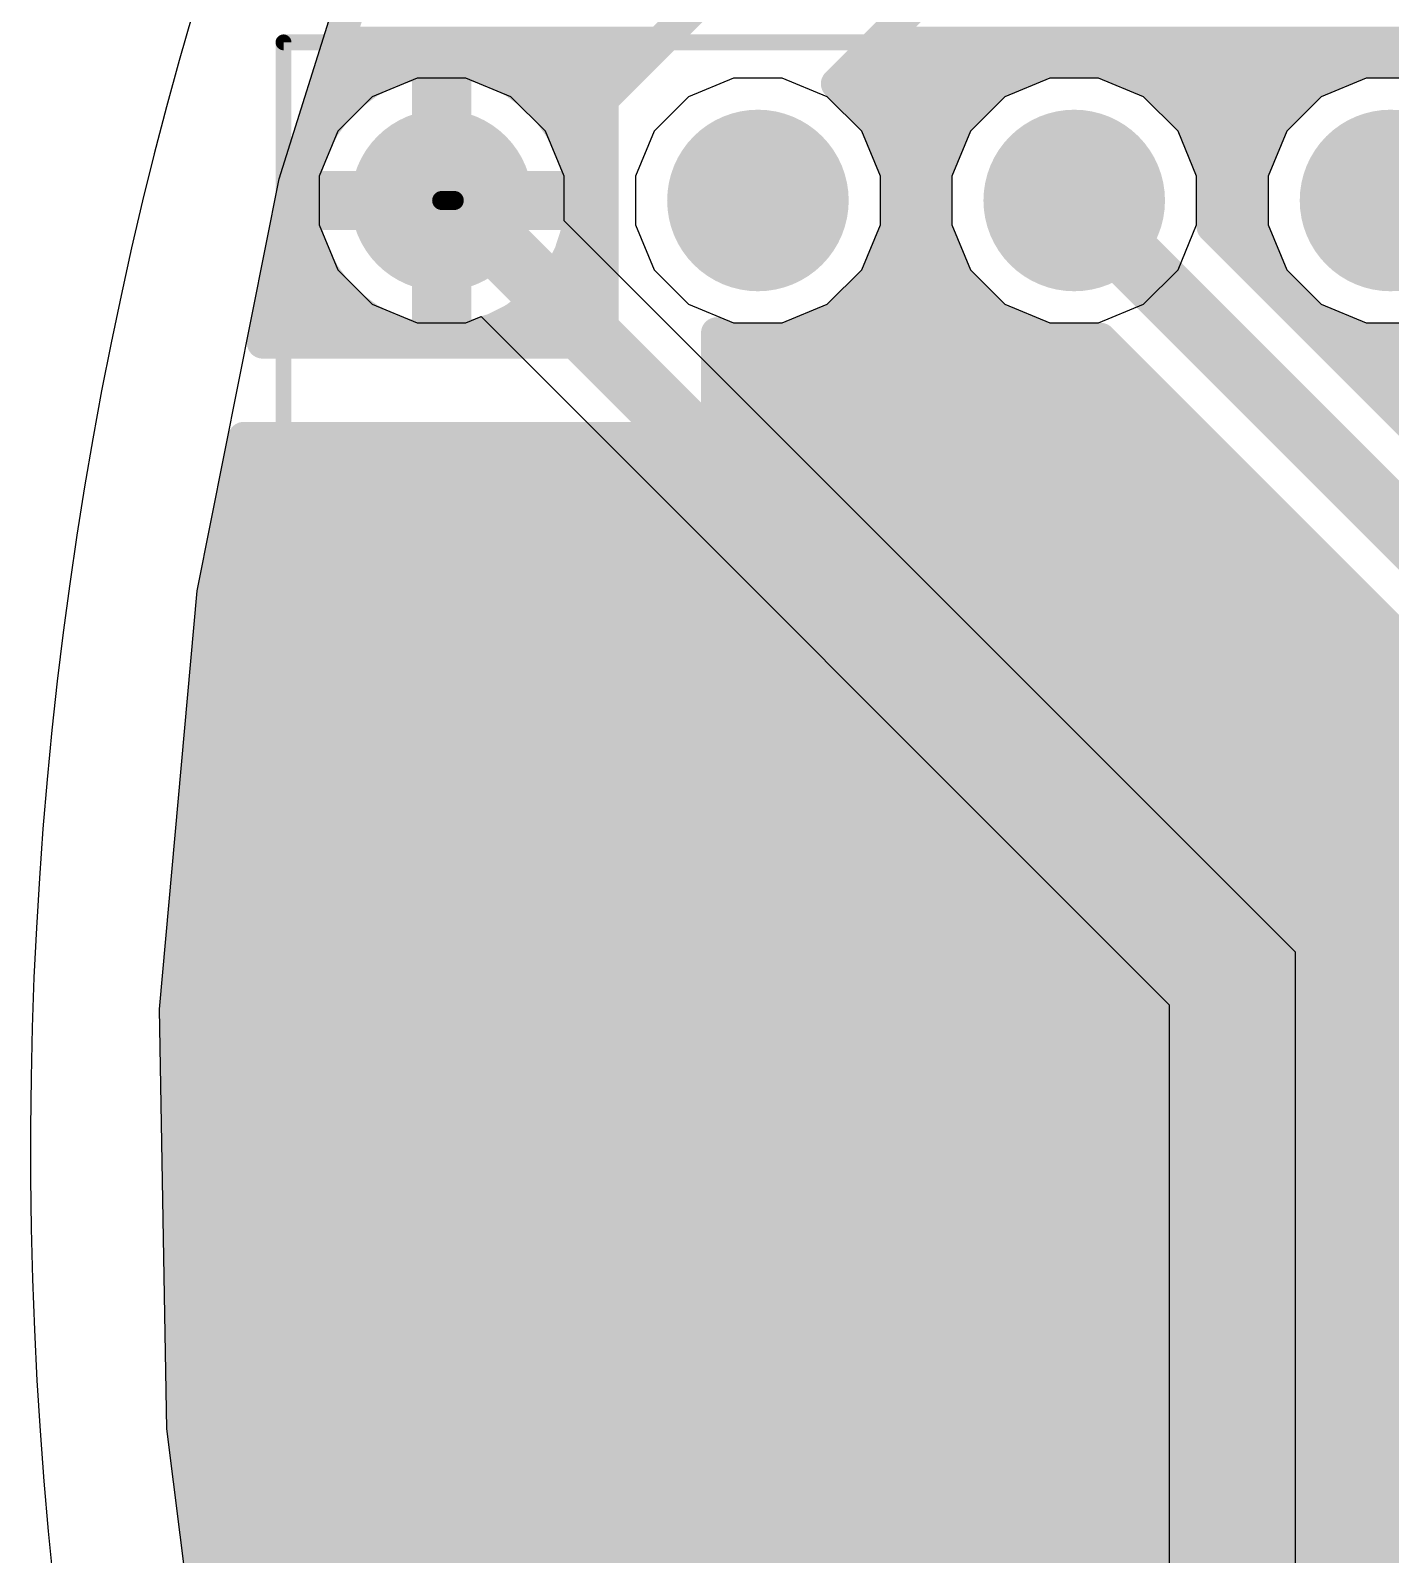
# Model space of a CAD drawing. Extents: x -1.28 to 1.28, y -1.28 to 1.27.
# Drawn here: x -1.28 to -0.85, y -0.1281 to 0.3538 of the extents above; entities that cross this region are included whole.
import ezdxf

# ---------------------------------------------------------------- set-up
doc = ezdxf.new("R2010")
doc.units = 0
for name, color, linetype in [('1', 12, 'CONTINUOUS'), ('16', 132, 'CONTINUOUS'), ('17', 110, 'CONTINUOUS'), ('20', 31, 'CONTINUOUS'), ('21', 100, 'CONTINUOUS'), ('23', 53, 'CONTINUOUS')]:
    doc.layers.add(name, color=color, linetype=linetype)

# ---------------------------------------------------------------- blocks, each defined once
blk = doc.blocks.new('ROUNDP')
at = {"const_width": 0.5}
blk.add_lwpolyline([(0, -0.25, 1), (0, 0.25, 1), (0, -0.25)], format="xyb", dxfattribs=at)

msp = doc.modelspace()

# ---------------------------------------------------------------- linework, layer by layer
at = {"layer": '1'}
for points, const_width in [([(-1.025099, 0.336901), (-0.877, 0.485)], 0.01), ([(-1.196479, 0.305558), (-1.156898, 0.431737)], 0.01), ([(-1.065, 0.366), (-1.099, 0.332)], 0.01), ([(-1.182538, 0.35), (-1.081, 0.35)], 0.01), ([(-1.012, 0.35), (1.182538, 0.35)], 0.01), ([(-1.160233, 0.342625), (-1.166775, 0.340499)], 0.01), ([(-1.15435, 0.343556), (-1.160233, 0.342625)], 0.01), ([(-1.15435, 0.304351), (-1.15435, 0.343556)], 0.01), ([(-1.145649, 0.343556), (-1.145649, 0.304351)], 0.01), ([(-1.139767, 0.342625), (-1.145649, 0.343556)], 0.01), ([(-1.133225, 0.340499), (-1.139767, 0.342625)], 0.01), ([(-0.958693, 0.343701), (-0.974754, 0.337048)], 0.01), ([(-0.941307, 0.343701), (-0.958693, 0.343701)], 0.01), ([(-0.925245, 0.337048), (-0.941307, 0.343701)], 0.01), ([(-0.858693, 0.343701), (-0.874754, 0.337048)], 0.01), ([(-0.841307, 0.343701), (-0.858693, 0.343701)], 0.01), ([(-1.185675, 0.34), (-1.167755, 0.34)], 0.01), ([(-1.172904, 0.337376), (-1.178469, 0.333333)], 0.01), ([(-1.166775, 0.340499), (-1.172904, 0.337376)], 0.01), ([(-1.15435, 0.34), (-1.145649, 0.34)], 0.01), ([(-1.127096, 0.337376), (-1.133225, 0.340499)], 0.01), ([(-1.132245, 0.34), (-1.091, 0.34)], 0.01), ([(-1.121531, 0.333333), (-1.127096, 0.337376)], 0.01), ([(-1.022, 0.34), (-0.967627, 0.34)], 0.01), ([(-0.932373, 0.34), (-0.867627, 0.34)], 0.01), ([(-1.178469, 0.333333), (-1.183333, 0.328469)], 0.01), ([(-1.116667, 0.328469), (-1.121531, 0.333333)], 0.01), ([(-1.012952, 0.324754), (-1.025099, 0.336901)], 0.01), ([(-0.974754, 0.337048), (-0.987048, 0.324754)], 0.01), ([(-0.912952, 0.324754), (-0.925245, 0.337048)], 0.01), ([(-0.874754, 0.337048), (-0.887048, 0.324754)], 0.01), ([(-1.188812, 0.33), (-1.181802, 0.33)], 0.01), ([(-1.183333, 0.328469), (-1.187376, 0.322904)], 0.01), ([(-1.15435, 0.33), (-1.145649, 0.33)], 0.01), ([(-1.118198, 0.33), (-1.099, 0.33)], 0.01), ([(-1.112624, 0.322904), (-1.116667, 0.328469)], 0.01), ([(-1.099, 0.332), (-1.099, 0.255)], 0.01), ([(-1.018198, 0.33), (-0.981802, 0.33)], 0.01), ([(-0.918198, 0.33), (-0.881802, 0.33)], 0.01), ([(-1.187376, 0.322904), (-1.190499, 0.316775)], 0.01), ([(-1.109501, 0.316775), (-1.112624, 0.322904)], 0.01), ([(-1.006299, 0.308693), (-1.012952, 0.324754)], 0.01), ([(-0.987048, 0.324754), (-0.993701, 0.308693)], 0.01), ([(-0.906299, 0.308693), (-0.912952, 0.324754)], 0.01), ([(-0.887048, 0.324754), (-0.893701, 0.308693)], 0.01), ([(-1.191949, 0.32), (-1.188856, 0.32)], 0.01), ([(-1.15435, 0.32), (-1.145649, 0.32)], 0.01), ([(-1.111144, 0.32), (-1.099, 0.32)], 0.01), ([(-1.010983, 0.32), (-0.989017, 0.32)], 0.01), ([(-0.910983, 0.32), (-0.889017, 0.32)], 0.01), ([(-1.190499, 0.316775), (-1.192625, 0.310233)], 0.01), ([(-1.107375, 0.310233), (-1.109501, 0.316775)], 0.01), ([(-1.195086, 0.31), (-1.192662, 0.31)], 0.01), ([(-1.192625, 0.310233), (-1.193556, 0.30435)], 0.01), ([(-1.15435, 0.31), (-1.145649, 0.31)], 0.01), ([(-1.106443, 0.30435), (-1.107375, 0.310233)], 0.01), ([(-1.107338, 0.31), (-1.099, 0.31)], 0.01), ([(-1.006841, 0.31), (-0.993159, 0.31)], 0.01), ([(-1.006299, 0.291307), (-1.006299, 0.308693)], 0.01), ([(-0.993701, 0.308693), (-0.993701, 0.291307)], 0.01), ([(-0.906841, 0.31), (-0.893159, 0.31)], 0.01), ([(-0.906299, 0.291655), (-0.906299, 0.308693)], 0.01), ([(-0.893701, 0.308693), (-0.893701, 0.291307)], 0.01), ([(-1.206562, 0.255), (-1.196479, 0.305558)], 0.01), ([(-1.193556, 0.30435), (-1.154351, 0.30435)], 0.01), ([(-1.154351, 0.30435), (-1.154351, 0.295649)], 0.01), ([(-1.145649, 0.304351), (-1.15435, 0.304351)], 0.01), ([(-1.145649, 0.295649), (-1.145649, 0.30435)], 0.01), ([(-1.145649, 0.30435), (-1.106443, 0.30435)], 0.01), ([(-0.8, 0.15), (-0.95, 0.3)], 0.02), ([(-1.197588, 0.3), (-1.154351, 0.3)], 0.01), ([(-1.145649, 0.3), (-1.099, 0.3)], 0.01), ([(-1.006299, 0.3), (-0.993701, 0.3)], 0.01), ([(-0.906299, 0.3), (-0.893701, 0.3)], 0.01), ([(-1.154351, 0.295649), (-1.193556, 0.295649)], 0.01), ([(-1.193556, 0.295649), (-1.192625, 0.289767)], 0.01), ([(-1.15435, 0.256443), (-1.15435, 0.295649)], 0.01), ([(-1.15435, 0.295649), (-1.145649, 0.295649)], 0.01), ([(-1.145649, 0.295649), (-1.145649, 0.256443)], 0.01), ([(-1.106443, 0.295649), (-1.145649, 0.295649)], 0.01), ([(-1.107375, 0.289767), (-1.106443, 0.295649)], 0.01), ([(-1.199582, 0.29), (-1.192662, 0.29)], 0.01), ([(-1.192625, 0.289767), (-1.190499, 0.283225)], 0.01), ([(-1.15435, 0.29), (-1.145649, 0.29)], 0.01), ([(-1.109501, 0.283225), (-1.107375, 0.289767)], 0.01), ([(-1.107338, 0.29), (-1.099, 0.29)], 0.01), ([(-1.012952, 0.275245), (-1.006299, 0.291307)], 0.01), ([(-1.006841, 0.29), (-0.993159, 0.29)], 0.01), ([(-0.993701, 0.291307), (-0.987048, 0.275245)], 0.01), ([(-0.789645, 0.175), (-0.906299, 0.291655)], 0.01), ([(-0.904645, 0.29), (-0.893159, 0.29)], 0.01), ([(-0.893701, 0.291307), (-0.887048, 0.275245)], 0.01), ([(-1.201576, 0.28), (-1.188856, 0.28)], 0.01), ([(-1.190499, 0.283225), (-1.187376, 0.277096)], 0.01), ([(-1.15435, 0.28), (-1.145649, 0.28)], 0.01), ([(-1.112624, 0.277096), (-1.109501, 0.283225)], 0.01), ([(-1.111144, 0.28), (-1.099, 0.28)], 0.01), ([(-1.010983, 0.28), (-0.989017, 0.28)], 0.01), ([(-0.894645, 0.28), (-0.889017, 0.28)], 0.01), ([(-1.187376, 0.277096), (-1.183333, 0.271531)], 0.01), ([(-1.116667, 0.271531), (-1.112624, 0.277096)], 0.01), ([(-1.025245, 0.262952), (-1.012952, 0.275245)], 0.01), ([(-0.987048, 0.275245), (-0.974754, 0.262952)], 0.01), ([(-0.887048, 0.275245), (-0.874754, 0.262952)], 0.01), ([(-1.20357, 0.27), (-1.181802, 0.27)], 0.01), ([(-1.183333, 0.271531), (-1.178469, 0.266667)], 0.01), ([(-1.15435, 0.27), (-1.145649, 0.27)], 0.01), ([(-1.121531, 0.266667), (-1.116667, 0.271531)], 0.01), ([(-1.118198, 0.27), (-1.099, 0.27)], 0.01), ([(-1.018198, 0.27), (-0.981802, 0.27)], 0.01), ([(-0.884645, 0.27), (-0.881802, 0.27)], 0.01), ([(-1.178469, 0.266667), (-1.172904, 0.262624)], 0.01), ([(-1.127096, 0.262624), (-1.121531, 0.266667)], 0.01), ([(-1.172904, 0.262624), (-1.166775, 0.259501)], 0.01), ([(-1.133225, 0.259501), (-1.127096, 0.262624)], 0.01), ([(-1.041307, 0.256299), (-1.025245, 0.262952)], 0.01), ([(-0.974754, 0.262952), (-0.958693, 0.256299)], 0.01), ([(-0.874754, 0.262952), (-0.858693, 0.256299)], 0.01), ([(-1.205565, 0.26), (-1.167755, 0.26)], 0.01), ([(-1.166775, 0.259501), (-1.160233, 0.257375)], 0.01), ([(-1.160233, 0.257375), (-1.15435, 0.256443)], 0.01), ([(-1.15435, 0.26), (-1.145649, 0.26)], 0.01), ([(-1.145649, 0.256443), (-1.139767, 0.257375)], 0.01), ([(-1.139767, 0.257375), (-1.133225, 0.259501)], 0.01), ([(-1.132245, 0.26), (-1.099, 0.26)], 0.01), ([(-1.063, 0.225), (-1.063, 0.258083)], 0.01), ([(-1.063, 0.258083), (-1.058693, 0.256299)], 0.01), ([(-1.058693, 0.256299), (-1.041307, 0.256299)], 0.01), ([(-1.032373, 0.26), (-0.967627, 0.26)], 0.01), ([(-0.958693, 0.256299), (-0.941655, 0.256299)], 0.01), ([(-0.941655, 0.256299), (-0.821194, 0.135839)], 0.01), ([(-0.874645, 0.26), (-0.867627, 0.26)], 0.01), ([(-0.858693, 0.256299), (-0.841307, 0.256299)], 0.01), ([(-1.099, 0.255), (-1.206562, 0.255)], 0.01), ([(-1.063, 0.25), (-0.935355, 0.25)], 0.01), ([(-0.864645, 0.25), (0.086544, 0.25)], 0.01), ([(-1.063, 0.24), (-0.925355, 0.24)], 0.01), ([(-0.854645, 0.24), (0.076544, 0.24)], 0.01), ([(-1.063, 0.23), (-0.915355, 0.23)], 0.01), ([(-1.222342, 0.17587), (-1.212544, 0.225)], 0.01), ([(-1.212544, 0.225), (-1.063, 0.225)], 0.01), ([(-1.213541, 0.22), (-0.905355, 0.22)], 0.01), ([(-1.215536, 0.21), (-0.895355, 0.21)], 0.01), ([(-1.21753, 0.2), (-0.885355, 0.2)], 0.01), ([(-1.219524, 0.19), (-0.875355, 0.19)], 0.01), ([(-1.221518, 0.18), (-0.865355, 0.18)], 0.01), ([(-1.23419, 0.044161), (-1.222342, 0.17587)], 0.01), ([(-1.22287, 0.17), (-0.855355, 0.17)], 0.01), ([(-1.22377, 0.16), (-0.845355, 0.16)], 0.01), ([(-1.224669, 0.15), (-0.835355, 0.15)], 0.01), ([(-1.225569, 0.14), (-0.825355, 0.14)], 0.01), ([(-1.226468, 0.13), (-0.815355, 0.13)], 0.01), ([(-1.227368, 0.12), (-0.715355, 0.12)], 0.01), ([(-1.228267, 0.11), (-0.705355, 0.11)], 0.01), ([(-1.229167, 0.1), (-0.695355, 0.1)], 0.01), ([(-1.230066, 0.09), (-0.685355, 0.09)], 0.01), ([(-1.230966, 0.08), (-0.675355, 0.08)], 0.01), ([(-1.231865, 0.07), (-0.665355, 0.07)], 0.01), ([(-1.232765, 0.06), (-0.655355, 0.06)], 0.01), ([(-1.233664, 0.05), (-0.645355, 0.05)], 0.01), ([(-1.231886, -0.08806), (-1.23419, 0.044161)], 0.01), ([(-1.234117, 0.04), (-0.635355, 0.04)], 0.01), ([(-1.233943, 0.03), (-0.625355, 0.03)], 0.01), ([(-1.233769, 0.02), (-0.615355, 0.02)], 0.01), ([(-1.233594, 0.01), (-0.605355, 0.01)], 0.01), ([(-1.23342, 0), (-0.595355, 0)], 0.01), ([(-1.233246, -0.01), (-0.585355, -0.01)], 0.01), ([(-1.233072, -0.02), (-0.575355, -0.02)], 0.01), ([(-1.232898, -0.03), (-0.565355, -0.03)], 0.01), ([(-1.232723, -0.04), (-0.555355, -0.04)], 0.01), ([(-1.232549, -0.05), (-0.545355, -0.05)], 0.01), ([(-1.232375, -0.06), (-0.535355, -0.06)], 0.01), ([(-1.232201, -0.07), (-0.525355, -0.07)], 0.01), ([(-1.232027, -0.08), (-0.515355, -0.08)], 0.01), ([(-1.215458, -0.219277), (-1.231886, -0.08806)], 0.01), ([(-1.231643, -0.09), (-0.505355, -0.09)], 0.01), ([(-1.230391, -0.1), (-0.495355, -0.1)], 0.01), ([(-1.22914, -0.11), (-0.485355, -0.11)], 0.01), ([(-1.227888, -0.12), (-0.475355, -0.12)], 0.01), ([(-1.226636, -0.13), (-0.465355, -0.13)], 0.01)]:
    msp.add_lwpolyline(points, dxfattribs=dict(at, const_width=const_width))
for points, const_width in [([(-1.182538, 0.3525, 1), (-1.182538, 0.3475)], 0.005), ([(-1.081, 0.3475, 1), (-1.081, 0.3525)], 0.005), ([(-1.012, 0.3525, 1), (-1.012, 0.3475)], 0.005), ([(-1.160624, 0.345094, 1), (-1.159842, 0.340155)], 0.005), ([(-1.159461, 0.340247, 1), (-1.161006, 0.345002)], 0.005), ([(-1.15185, 0.343556, 1), (-1.15685, 0.343556)], 0.005), ([(-1.153959, 0.341087, 1), (-1.154741, 0.346026)], 0.005), ([(-1.145258, 0.346026, 1), (-1.14604, 0.341087)], 0.005), ([(-1.143149, 0.343556, 1), (-1.148149, 0.343556)], 0.005), ([(-1.138994, 0.345002, 1), (-1.140539, 0.340247)], 0.005), ([(-1.140158, 0.340155, 1), (-1.139376, 0.345094)], 0.005), ([(-0.958693, 0.346201, 1), (-0.958693, 0.341201)], 0.005), ([(-0.957736, 0.341391, 1), (-0.959649, 0.34601)], 0.005), ([(-0.940351, 0.34601, 1), (-0.942264, 0.341391)], 0.005), ([(-0.941307, 0.341201, 1), (-0.941307, 0.346201)], 0.005), ([(-0.858693, 0.346201, 1), (-0.858693, 0.341201)], 0.005), ([(-0.857736, 0.341391, 1), (-0.859649, 0.34601)], 0.005), ([(-1.185675, 0.3425, 1), (-1.185675, 0.3375)], 0.005), ([(-1.171435, 0.335354, 1), (-1.174374, 0.339399)], 0.005), ([(-1.167548, 0.342877, 1), (-1.166003, 0.338121)], 0.005), ([(-1.16564, 0.338272, 1), (-1.16791, 0.342727)], 0.005), ([(-1.167755, 0.3375, 1), (-1.167755, 0.3425)], 0.005), ([(-1.15435, 0.3425, 1), (-1.15435, 0.3375)], 0.005), ([(-1.145649, 0.3375, 1), (-1.145649, 0.3425)], 0.005), ([(-1.13209, 0.342727, 1), (-1.13436, 0.338272)], 0.005), ([(-1.132245, 0.3425, 1), (-1.132245, 0.3375)], 0.005), ([(-1.133997, 0.338121, 1), (-1.132452, 0.342877)], 0.005), ([(-1.125626, 0.339399, 1), (-1.128565, 0.335354)], 0.005), ([(-1.091, 0.3375, 1), (-1.091, 0.3425)], 0.005), ([(-1.022, 0.3425, 1), (-1.022, 0.3375)], 0.005), ([(-0.967627, 0.3375, 1), (-0.967627, 0.3425)], 0.005), ([(-0.932373, 0.3425, 1), (-0.932373, 0.3375)], 0.005), ([(-0.867627, 0.3375, 1), (-0.867627, 0.3425)], 0.005), ([(-1.179939, 0.335356, 1), (-1.177, 0.33131)], 0.005), ([(-1.176701, 0.331565, 1), (-1.180237, 0.335101)], 0.005), ([(-1.174039, 0.339604, 1), (-1.171769, 0.335149)], 0.005), ([(-1.128231, 0.335149, 1), (-1.125961, 0.339604)], 0.005), ([(-1.119763, 0.335101, 1), (-1.123299, 0.331565)], 0.005), ([(-1.123, 0.33131, 1), (-1.120061, 0.335356)], 0.005), ([(-1.023331, 0.338669, 1), (-1.026867, 0.335133)], 0.005), ([(-1.026867, 0.338669, 1), (-1.023331, 0.335133)], 0.005), ([(-0.975711, 0.339357, 1), (-0.973798, 0.334738)], 0.005), ([(-0.972987, 0.33528, 1), (-0.976522, 0.338815)], 0.005), ([(-0.923478, 0.338815, 1), (-0.927013, 0.33528)], 0.005), ([(-0.926202, 0.334738, 1), (-0.924289, 0.339357)], 0.005), ([(-0.875711, 0.339357, 1), (-0.873798, 0.334738)], 0.005), ([(-0.872987, 0.33528, 1), (-0.876522, 0.338815)], 0.005), ([(-1.188812, 0.3325, 1), (-1.188812, 0.3275)], 0.005), ([(-1.185101, 0.330237, 1), (-1.181565, 0.326701)], 0.005), ([(-1.18131, 0.327, 1), (-1.185356, 0.329939)], 0.005), ([(-1.181802, 0.3275, 1), (-1.181802, 0.3325)], 0.005), ([(-1.15435, 0.3325, 1), (-1.15435, 0.3275)], 0.005), ([(-1.145649, 0.3275, 1), (-1.145649, 0.3325)], 0.005), ([(-1.118198, 0.3325, 1), (-1.118198, 0.3275)], 0.005), ([(-1.114644, 0.329939, 1), (-1.118689, 0.327)], 0.005), ([(-1.118435, 0.326701, 1), (-1.114899, 0.330237)], 0.005), ([(-1.0965, 0.332, 1), (-1.1015, 0.332)], 0.005), ([(-1.100768, 0.333768, 1), (-1.097232, 0.330232)], 0.005), ([(-1.099, 0.3275, 1), (-1.099, 0.3325)], 0.005), ([(-1.018198, 0.3325, 1), (-1.018198, 0.3275)], 0.005), ([(-0.981802, 0.3275, 1), (-0.981802, 0.3325)], 0.005), ([(-0.918198, 0.3325, 1), (-0.918198, 0.3275)], 0.005), ([(-0.881802, 0.3275, 1), (-0.881802, 0.3325)], 0.005), ([(-1.185149, 0.321769, 1), (-1.189604, 0.324039)], 0.005), ([(-1.110396, 0.324039, 1), (-1.114851, 0.321769)], 0.005), ([(-1.010643, 0.325711, 1), (-1.015262, 0.323798)], 0.005), ([(-1.01472, 0.322987, 1), (-1.011185, 0.326522)], 0.005), ([(-0.988815, 0.326522, 1), (-0.98528, 0.322987)], 0.005), ([(-0.984738, 0.323798, 1), (-0.989357, 0.325711)], 0.005), ([(-0.910643, 0.325711, 1), (-0.915262, 0.323798)], 0.005), ([(-0.91472, 0.322987, 1), (-0.911184, 0.326522)], 0.005), ([(-0.888815, 0.326522, 1), (-0.88528, 0.322987)], 0.005), ([(-0.884738, 0.323798, 1), (-0.889357, 0.325711)], 0.005), ([(-1.191949, 0.3225, 1), (-1.191949, 0.3175)], 0.005), ([(-1.189399, 0.324374, 1), (-1.185354, 0.321435)], 0.005), ([(-1.188856, 0.3175, 1), (-1.188856, 0.3225)], 0.005), ([(-1.15435, 0.3225, 1), (-1.15435, 0.3175)], 0.005), ([(-1.145649, 0.3175, 1), (-1.145649, 0.3225)], 0.005), ([(-1.114646, 0.321435, 1), (-1.110601, 0.324374)], 0.005), ([(-1.111144, 0.3225, 1), (-1.111144, 0.3175)], 0.005), ([(-1.099, 0.3175, 1), (-1.099, 0.3225)], 0.005), ([(-1.010983, 0.3225, 1), (-1.010983, 0.3175)], 0.005), ([(-0.989017, 0.3175, 1), (-0.989017, 0.3225)], 0.005), ([(-0.910983, 0.3225, 1), (-0.910983, 0.3175)], 0.005), ([(-0.889017, 0.3175, 1), (-0.889017, 0.3225)], 0.005), ([(-1.192727, 0.31791, 1), (-1.188272, 0.31564)], 0.005), ([(-1.188121, 0.316003, 1), (-1.192877, 0.317548)], 0.005), ([(-1.107123, 0.317548, 1), (-1.111879, 0.316003)], 0.005), ([(-1.111728, 0.31564, 1), (-1.107273, 0.31791)], 0.005), ([(-1.195086, 0.3125, 1), (-1.195086, 0.3075)], 0.005), ([(-1.195002, 0.311006, 1), (-1.190247, 0.309461)], 0.005), ([(-1.190155, 0.309842, 1), (-1.195094, 0.310624)], 0.005), ([(-1.192662, 0.3075, 1), (-1.192662, 0.3125)], 0.005), ([(-1.15435, 0.3125, 1), (-1.15435, 0.3075)], 0.005), ([(-1.145649, 0.3075, 1), (-1.145649, 0.3125)], 0.005), ([(-1.104906, 0.310624, 1), (-1.109844, 0.309842)], 0.005), ([(-1.107338, 0.3125, 1), (-1.107338, 0.3075)], 0.005), ([(-1.109753, 0.309461, 1), (-1.104998, 0.311006)], 0.005), ([(-1.099, 0.3075, 1), (-1.099, 0.3125)], 0.005), ([(-1.006841, 0.3125, 1), (-1.006841, 0.3075)], 0.005), ([(-1.003799, 0.308693, 1), (-1.008799, 0.308693)], 0.005), ([(-0.991201, 0.308693, 1), (-0.996201, 0.308693)], 0.005), ([(-0.993159, 0.3075, 1), (-0.993159, 0.3125)], 0.005), ([(-0.906841, 0.3125, 1), (-0.906841, 0.3075)], 0.005), ([(-0.903799, 0.308693, 1), (-0.908799, 0.308693)], 0.005), ([(-0.891201, 0.308693, 1), (-0.896201, 0.308693)], 0.005), ([(-0.893159, 0.3075, 1), (-0.893159, 0.3125)], 0.005), ([(-1.198864, 0.306306, 1), (-1.194094, 0.30481)], 0.005), ([(-1.194027, 0.305069, 1), (-1.198931, 0.306047)], 0.005), ([(-1.193556, 0.30685, 1), (-1.193556, 0.30185)], 0.005), ([(-1.151851, 0.30435, 1), (-1.156851, 0.30435)], 0.005), ([(-1.15435, 0.306851, 1), (-1.15435, 0.301851)], 0.005), ([(-1.154351, 0.30185, 1), (-1.154351, 0.30685)], 0.005), ([(-1.143149, 0.30435, 1), (-1.148149, 0.30435)], 0.005), ([(-1.145649, 0.30685, 1), (-1.145649, 0.30185)], 0.005), ([(-1.145649, 0.301851, 1), (-1.145649, 0.306851)], 0.005), ([(-1.106443, 0.30185, 1), (-1.106443, 0.30685)], 0.005), ([(-1.008609, 0.307736, 1), (-1.00399, 0.309649)], 0.005), ([(-0.99601, 0.309649, 1), (-0.991391, 0.307736)], 0.005), ([(-0.946464, 0.303536, 1), (-0.953536, 0.296464)], 0.01), ([(-0.908609, 0.307736, 1), (-0.90399, 0.309649)], 0.005), ([(-0.89601, 0.309649, 1), (-0.891391, 0.307736)], 0.005), ([(-1.197588, 0.3025, 1), (-1.197588, 0.2975)], 0.005), ([(-1.196026, 0.304741, 1), (-1.191087, 0.303959)], 0.005), ([(-1.15685, 0.304351, 1), (-1.15185, 0.304351)], 0.005), ([(-1.154351, 0.2975, 1), (-1.154351, 0.3025)], 0.005), ([(-1.148149, 0.304351, 1), (-1.143149, 0.304351)], 0.005), ([(-1.145649, 0.3025, 1), (-1.145649, 0.2975)], 0.005), ([(-1.108913, 0.303959, 1), (-1.103974, 0.304742)], 0.005), ([(-1.099, 0.2975, 1), (-1.099, 0.3025)], 0.005), ([(-1.006299, 0.3025, 1), (-1.006299, 0.2975)], 0.005), ([(-0.993701, 0.2975, 1), (-0.993701, 0.3025)], 0.005), ([(-0.906299, 0.3025, 1), (-0.906299, 0.2975)], 0.005), ([(-0.893701, 0.2975, 1), (-0.893701, 0.3025)], 0.005), ([(-1.191087, 0.29604, 1), (-1.196026, 0.295258)], 0.005), ([(-1.193556, 0.298149, 1), (-1.193556, 0.293149)], 0.005), ([(-1.15185, 0.295649, 1), (-1.15685, 0.295649)], 0.005), ([(-1.15435, 0.298149, 1), (-1.15435, 0.293149)], 0.005), ([(-1.154351, 0.293149, 1), (-1.154351, 0.298149)], 0.005), ([(-1.143149, 0.295649, 1), (-1.148149, 0.295649)], 0.005), ([(-1.145649, 0.298149, 1), (-1.145649, 0.293149)], 0.005), ([(-1.145649, 0.293149, 1), (-1.145649, 0.298149)], 0.005), ([(-1.103974, 0.295258, 1), (-1.108913, 0.29604)], 0.005), ([(-1.106443, 0.293149, 1), (-1.106443, 0.298149)], 0.005), ([(-1.199582, 0.2925, 1), (-1.199582, 0.2875)], 0.005), ([(-1.190247, 0.290539, 1), (-1.195002, 0.288994)], 0.005), ([(-1.192662, 0.2875, 1), (-1.192662, 0.2925)], 0.005), ([(-1.156851, 0.295649, 1), (-1.151851, 0.295649)], 0.005), ([(-1.15435, 0.2925, 1), (-1.15435, 0.2875)], 0.005), ([(-1.148149, 0.295649, 1), (-1.143149, 0.295649)], 0.005), ([(-1.145649, 0.2875, 1), (-1.145649, 0.2925)], 0.005), ([(-1.107338, 0.2925, 1), (-1.107338, 0.2875)], 0.005), ([(-1.104998, 0.288994, 1), (-1.109753, 0.290539)], 0.005), ([(-1.099, 0.2875, 1), (-1.099, 0.2925)], 0.005), ([(-1.006841, 0.2925, 1), (-1.006841, 0.2875)], 0.005), ([(-1.00399, 0.290351, 1), (-1.008609, 0.292264)], 0.005), ([(-0.991391, 0.292264, 1), (-0.99601, 0.290351)], 0.005), ([(-0.993159, 0.2875, 1), (-0.993159, 0.2925)], 0.005), ([(-0.904531, 0.293422, 1), (-0.908067, 0.289887)], 0.005), ([(-0.908799, 0.291655, 1), (-0.903799, 0.291655)], 0.005), ([(-0.904645, 0.2925, 1), (-0.904645, 0.2875)], 0.005), ([(-0.891391, 0.292264, 1), (-0.89601, 0.290351)], 0.005), ([(-0.893159, 0.2875, 1), (-0.893159, 0.2925)], 0.005), ([(-1.195094, 0.289376, 1), (-1.190155, 0.290158)], 0.005), ([(-1.109844, 0.290158, 1), (-1.104906, 0.289375)], 0.005), ([(-1.008799, 0.291307, 1), (-1.003799, 0.291307)], 0.005), ([(-0.996201, 0.291307, 1), (-0.991201, 0.291307)], 0.005), ([(-0.896201, 0.291307, 1), (-0.891201, 0.291307)], 0.005), ([(-1.201576, 0.2825, 1), (-1.201576, 0.2775)], 0.005), ([(-1.188272, 0.28436, 1), (-1.192727, 0.28209)], 0.005), ([(-1.192877, 0.282452, 1), (-1.188121, 0.283997)], 0.005), ([(-1.188856, 0.2775, 1), (-1.188856, 0.2825)], 0.005), ([(-1.15435, 0.2825, 1), (-1.15435, 0.2775)], 0.005), ([(-1.145649, 0.2775, 1), (-1.145649, 0.2825)], 0.005), ([(-1.111144, 0.2825, 1), (-1.111144, 0.2775)], 0.005), ([(-1.111879, 0.283997, 1), (-1.107123, 0.282452)], 0.005), ([(-1.107273, 0.28209, 1), (-1.111728, 0.28436)], 0.005), ([(-1.099, 0.2775, 1), (-1.099, 0.2825)], 0.005), ([(-1.010983, 0.2825, 1), (-1.010983, 0.2775)], 0.005), ([(-0.989017, 0.2775, 1), (-0.989017, 0.2825)], 0.005), ([(-0.894645, 0.2825, 1), (-0.894645, 0.2775)], 0.005), ([(-0.889017, 0.2775, 1), (-0.889017, 0.2825)], 0.005), ([(-1.185354, 0.278565, 1), (-1.189399, 0.275626)], 0.005), ([(-1.189604, 0.275961, 1), (-1.185149, 0.278231)], 0.005), ([(-1.114851, 0.278231, 1), (-1.110396, 0.275961)], 0.005), ([(-1.110601, 0.275626, 1), (-1.114646, 0.278565)], 0.005), ([(-1.011184, 0.273478, 1), (-1.01472, 0.277013)], 0.005), ([(-0.98528, 0.277013, 1), (-0.988815, 0.273478)], 0.005), ([(-0.88528, 0.277013, 1), (-0.888815, 0.273478)], 0.005), ([(-1.20357, 0.2725, 1), (-1.20357, 0.2675)], 0.005), ([(-1.181565, 0.273299, 1), (-1.185101, 0.269763)], 0.005), ([(-1.185356, 0.270061, 1), (-1.18131, 0.273)], 0.005), ([(-1.181802, 0.2675, 1), (-1.181802, 0.2725)], 0.005), ([(-1.15435, 0.2725, 1), (-1.15435, 0.2675)], 0.005), ([(-1.145649, 0.2675, 1), (-1.145649, 0.2725)], 0.005), ([(-1.118198, 0.2725, 1), (-1.118198, 0.2675)], 0.005), ([(-1.118689, 0.273, 1), (-1.114644, 0.270061)], 0.005), ([(-1.114899, 0.269763, 1), (-1.118435, 0.273299)], 0.005), ([(-1.099, 0.2675, 1), (-1.099, 0.2725)], 0.005), ([(-1.018198, 0.2725, 1), (-1.018198, 0.2675)], 0.005), ([(-1.015262, 0.276202, 1), (-1.010643, 0.274289)], 0.005), ([(-0.989357, 0.274289, 1), (-0.984738, 0.276202)], 0.005), ([(-0.981802, 0.2675, 1), (-0.981802, 0.2725)], 0.005), ([(-0.889357, 0.274289, 1), (-0.884738, 0.276202)], 0.005), ([(-0.884645, 0.2725, 1), (-0.884645, 0.2675)], 0.005), ([(-0.881802, 0.2675, 1), (-0.881802, 0.2725)], 0.005), ([(-1.177, 0.268689, 1), (-1.179939, 0.264644)], 0.005), ([(-1.180237, 0.264899, 1), (-1.176701, 0.268435)], 0.005), ([(-1.123299, 0.268435, 1), (-1.119763, 0.264899)], 0.005), ([(-1.120061, 0.264644, 1), (-1.123, 0.268689)], 0.005), ([(-1.171769, 0.264851, 1), (-1.174039, 0.260396)], 0.005), ([(-1.174374, 0.260601, 1), (-1.171435, 0.264646)], 0.005), ([(-1.128565, 0.264646, 1), (-1.125626, 0.260601)], 0.005), ([(-1.125961, 0.260396, 1), (-1.128231, 0.264851)], 0.005), ([(-1.027013, 0.26472, 1), (-1.023478, 0.261184)], 0.005), ([(-1.024289, 0.260643, 1), (-1.026202, 0.265262)], 0.005), ([(-0.973798, 0.265262, 1), (-0.975711, 0.260643)], 0.005), ([(-0.976522, 0.261184, 1), (-0.972987, 0.26472)], 0.005), ([(-0.873798, 0.265262, 1), (-0.875711, 0.260643)], 0.005), ([(-0.876522, 0.261184, 1), (-0.872987, 0.26472)], 0.005), ([(-1.205565, 0.2625, 1), (-1.205565, 0.2575)], 0.005), ([(-1.166003, 0.261879, 1), (-1.167548, 0.257123)], 0.005), ([(-1.16791, 0.257273, 1), (-1.16564, 0.261728)], 0.005), ([(-1.167755, 0.2575, 1), (-1.167755, 0.2625)], 0.005), ([(-1.159842, 0.259844, 1), (-1.160624, 0.254906)], 0.005), ([(-1.161006, 0.254998, 1), (-1.159461, 0.259753)], 0.005), ([(-1.15435, 0.2625, 1), (-1.15435, 0.2575)], 0.005), ([(-1.154742, 0.253974, 1), (-1.153959, 0.258913)], 0.005), ([(-1.14604, 0.258913, 1), (-1.145258, 0.253974)], 0.005), ([(-1.145649, 0.2575, 1), (-1.145649, 0.2625)], 0.005), ([(-1.140539, 0.259753, 1), (-1.138994, 0.254998)], 0.005), ([(-1.139375, 0.254906, 1), (-1.140158, 0.259844)], 0.005), ([(-1.13436, 0.261728, 1), (-1.13209, 0.257273)], 0.005), ([(-1.132245, 0.2625, 1), (-1.132245, 0.2575)], 0.005), ([(-1.132452, 0.257123, 1), (-1.133997, 0.261879)], 0.005), ([(-1.099, 0.2575, 1), (-1.099, 0.2625)], 0.005), ([(-1.0605, 0.258083, 1), (-1.0655, 0.258083)], 0.005), ([(-1.062043, 0.260393, 1), (-1.063957, 0.255774)], 0.005), ([(-1.058693, 0.258799, 1), (-1.058693, 0.253799)], 0.005), ([(-1.059649, 0.25399, 1), (-1.057736, 0.258609)], 0.005), ([(-1.042264, 0.258609, 1), (-1.040351, 0.25399)], 0.005), ([(-1.041307, 0.253799, 1), (-1.041307, 0.258799)], 0.005), ([(-1.032373, 0.2625, 1), (-1.032373, 0.2575)], 0.005), ([(-0.967627, 0.2575, 1), (-0.967627, 0.2625)], 0.005), ([(-0.958693, 0.258799, 1), (-0.958693, 0.253799)], 0.005), ([(-0.959649, 0.25399, 1), (-0.957736, 0.258609)], 0.005), ([(-0.939887, 0.258067, 1), (-0.943422, 0.254531)], 0.005), ([(-0.941655, 0.253799, 1), (-0.941655, 0.258799)], 0.005), ([(-0.874645, 0.2625, 1), (-0.874645, 0.2575)], 0.005), ([(-0.867627, 0.2575, 1), (-0.867627, 0.2625)], 0.005), ([(-0.858693, 0.258799, 1), (-0.858693, 0.253799)], 0.005), ([(-0.859649, 0.25399, 1), (-0.857736, 0.258609)], 0.005), ([(-1.206562, 0.2575, 1), (-1.206562, 0.2525)], 0.005), ([(-1.209013, 0.255489, 1), (-1.20411, 0.254511)], 0.005), ([(-1.15685, 0.256443, 1), (-1.15185, 0.256443)], 0.005), ([(-1.148149, 0.256443, 1), (-1.143149, 0.256443)], 0.005), ([(-1.1015, 0.255, 1), (-1.0965, 0.255)], 0.005), ([(-1.099, 0.2525, 1), (-1.099, 0.2575)], 0.005), ([(-1.063, 0.2525, 1), (-1.063, 0.2475)], 0.005), ([(-0.935355, 0.2475, 1), (-0.935355, 0.2525)], 0.005), ([(-0.864645, 0.2525, 1), (-0.864645, 0.2475)], 0.005), ([(-1.063, 0.2425, 1), (-1.063, 0.2375)], 0.005), ([(-0.925355, 0.2375, 1), (-0.925355, 0.2425)], 0.005), ([(-0.854645, 0.2425, 1), (-0.854645, 0.2375)], 0.005), ([(-1.063, 0.2325, 1), (-1.063, 0.2275)], 0.005), ([(-0.915355, 0.2275, 1), (-0.915355, 0.2325)], 0.005), ([(-1.212544, 0.2275, 1), (-1.212544, 0.2225)], 0.005), ([(-1.210093, 0.224511, 1), (-1.214996, 0.225489)], 0.005), ([(-1.0655, 0.225, 1), (-1.0605, 0.225)], 0.005), ([(-1.063, 0.2225, 1), (-1.063, 0.2275)], 0.005), ([(-1.213541, 0.2225, 1), (-1.213541, 0.2175)], 0.005), ([(-0.905355, 0.2175, 1), (-0.905355, 0.2225)], 0.005), ([(-1.215536, 0.2125, 1), (-1.215536, 0.2075)], 0.005), ([(-0.895355, 0.2075, 1), (-0.895355, 0.2125)], 0.005), ([(-1.21753, 0.2025, 1), (-1.21753, 0.1975)], 0.005), ([(-0.885355, 0.1975, 1), (-0.885355, 0.2025)], 0.005), ([(-1.219524, 0.1925, 1), (-1.219524, 0.1875)], 0.005), ([(-0.875355, 0.1875, 1), (-0.875355, 0.1925)], 0.005), ([(-1.221518, 0.1825, 1), (-1.221518, 0.1775)], 0.005), ([(-0.865355, 0.1775, 1), (-0.865355, 0.1825)], 0.005), ([(-1.224794, 0.176359, 1), (-1.21989, 0.175381)], 0.005), ([(-1.219852, 0.175646, 1), (-1.224832, 0.176094)], 0.005), ([(-1.22287, 0.1725, 1), (-1.22287, 0.1675)], 0.005), ([(-0.855355, 0.1675, 1), (-0.855355, 0.1725)], 0.005), ([(-1.22377, 0.1625, 1), (-1.22377, 0.1575)], 0.005), ([(-1.224669, 0.1525, 1), (-1.224669, 0.1475)], 0.005), ([(-1.225569, 0.1425, 1), (-1.225569, 0.1375)], 0.005), ([(-1.226468, 0.1325, 1), (-1.226468, 0.1275)], 0.005), ([(-1.227368, 0.1225, 1), (-1.227368, 0.1175)], 0.005), ([(-1.228267, 0.1125, 1), (-1.228267, 0.1075)], 0.005), ([(-1.229167, 0.1025, 1), (-1.229167, 0.0975)], 0.005), ([(-1.230066, 0.0925, 1), (-1.230066, 0.0875)], 0.005), ([(-1.230966, 0.0825, 1), (-1.230966, 0.0775)], 0.005), ([(-1.231865, 0.0725, 1), (-1.231865, 0.0675)], 0.005), ([(-1.232765, 0.0625, 1), (-1.232765, 0.0575)], 0.005), ([(-1.233664, 0.0525, 1), (-1.233664, 0.0475)], 0.005), ([(-1.23169, 0.044204, 1), (-1.236689, 0.044117)], 0.005), ([(-1.23668, 0.044385, 1), (-1.2317, 0.043937)], 0.005), ([(-1.234117, 0.0425, 1), (-1.234117, 0.0375)], 0.005), ([(-1.233943, 0.0325, 1), (-1.233943, 0.0275)], 0.005), ([(-1.233769, 0.0225, 1), (-1.233769, 0.0175)], 0.005), ([(-1.233594, 0.0125, 1), (-1.233594, 0.0075)], 0.005), ([(-1.23342, 0.0025, 1), (-1.23342, -0.0025)], 0.005), ([(-1.233246, -0.0075, 1), (-1.233246, -0.0125)], 0.005), ([(-1.233072, -0.0175, 1), (-1.233072, -0.0225)], 0.005), ([(-1.232898, -0.0275, 1), (-1.232898, -0.0325)], 0.005), ([(-1.232723, -0.0375, 1), (-1.232723, -0.0425)], 0.005), ([(-1.232549, -0.0475, 1), (-1.232549, -0.0525)], 0.005), ([(-1.232375, -0.0575, 1), (-1.232375, -0.0625)], 0.005), ([(-1.232201, -0.0675, 1), (-1.232201, -0.0725)], 0.005), ([(-1.232027, -0.0775, 1), (-1.232027, -0.0825)], 0.005), ([(-1.229406, -0.08775, 1), (-1.234367, -0.088371)], 0.005), ([(-1.234386, -0.088104, 1), (-1.229387, -0.088017)], 0.005), ([(-1.231643, -0.0875, 1), (-1.231643, -0.0925)], 0.005), ([(-1.230391, -0.0975, 1), (-1.230391, -0.1025)], 0.005), ([(-1.22914, -0.1075, 1), (-1.22914, -0.1125)], 0.005), ([(-1.227888, -0.1175, 1), (-1.227888, -0.1225)], 0.005), ([(-1.226636, -0.1275, 1), (-1.226636, -0.1325)], 0.005)]:
    msp.add_lwpolyline(points, format="xyb", dxfattribs=dict(at, const_width=const_width))
at = {"layer": '16'}
for p, q in [((-1.201322, 0.306797), (-1.161581, 0.433486)), ((-1.157698, 0.338701), (-1.171923, 0.332809)), ((-1.142302, 0.338701), (-1.157698, 0.338701)), ((-1.128077, 0.332809), (-1.142302, 0.338701)), ((-1.057698, 0.338701), (-1.071923, 0.332809)), ((-1.042302, 0.338701), (-1.057698, 0.338701)), ((-1.028077, 0.332809), (-1.042302, 0.338701)), ((-0.957698, 0.338701), (-0.971923, 0.332809)), ((-0.942302, 0.338701), (-0.957698, 0.338701)), ((-0.928077, 0.332809), (-0.942302, 0.338701)), ((-0.857698, 0.338701), (-0.871923, 0.332809)), ((-0.842302, 0.338701), (-0.857698, 0.338701)), ((-1.171923, 0.332809), (-1.182809, 0.321923)), ((-1.11719, 0.321923), (-1.128077, 0.332809)), ((-1.071923, 0.332809), (-1.082809, 0.321923)), ((-1.01719, 0.321923), (-1.028077, 0.332809)), ((-0.971923, 0.332809), (-0.982809, 0.321923)), ((-0.91719, 0.321923), (-0.928077, 0.332809)), ((-0.871923, 0.332809), (-0.882809, 0.321923)), ((-1.182809, 0.321923), (-1.188701, 0.307698)), ((-1.111298, 0.307698), (-1.11719, 0.321923)), ((-1.082809, 0.321923), (-1.088701, 0.307698)), ((-1.011298, 0.307698), (-1.01719, 0.321923)), ((-0.982809, 0.321923), (-0.988701, 0.307698)), ((-0.911298, 0.307698), (-0.91719, 0.321923)), ((-0.882809, 0.321923), (-0.888701, 0.307698)), ((-1.22729, 0.176584), (-1.201322, 0.306797)), ((-1.188701, 0.307698), (-1.188701, 0.292302)), ((-1.111298, 0.293584), (-1.111298, 0.307698)), ((-1.088701, 0.307698), (-1.088701, 0.292302)), ((-1.011298, 0.292302), (-1.011298, 0.307698)), ((-0.988701, 0.307698), (-0.988701, 0.292302)), ((-0.911298, 0.292302), (-0.911298, 0.307698)), ((-0.888701, 0.307698), (-0.888701, 0.292302)), ((-1.188701, 0.292302), (-1.182809, 0.278077)), ((-0.879999, 0.062285), (-1.111298, 0.293584)), ((-1.088701, 0.292302), (-1.082809, 0.278077)), ((-1.01719, 0.278077), (-1.011298, 0.292302)), ((-0.988701, 0.292302), (-0.982809, 0.278077)), ((-0.91719, 0.278077), (-0.911298, 0.292302)), ((-0.888701, 0.292302), (-0.882809, 0.278077)), ((-1.182809, 0.278077), (-1.171923, 0.26719)), ((-1.082809, 0.278077), (-1.071923, 0.26719)), ((-1.028077, 0.26719), (-1.01719, 0.278077)), ((-0.982809, 0.278077), (-0.971923, 0.26719)), ((-0.928077, 0.26719), (-0.91719, 0.278077)), ((-0.882809, 0.278077), (-0.871923, 0.26719)), ((-1.171923, 0.26719), (-1.157698, 0.261298)), ((-1.071923, 0.26719), (-1.057698, 0.261298)), ((-1.042302, 0.261298), (-1.028077, 0.26719)), ((-0.971923, 0.26719), (-0.957698, 0.261298)), ((-0.942302, 0.261298), (-0.928077, 0.26719)), ((-0.871923, 0.26719), (-0.857698, 0.261298)), ((-1.157698, 0.261298), (-1.142302, 0.261298)), ((-1.142302, 0.261298), (-1.137551, 0.263266)), ((-1.137551, 0.263266), (-0.920001, 0.045715)), ((-1.057698, 0.261298), (-1.042302, 0.261298)), ((-0.957698, 0.261298), (-0.942302, 0.261298)), ((-0.857698, 0.261298), (-0.842302, 0.261298)), ((-1.239186, 0.044341), (-1.22729, 0.176584)), ((-0.879999, -0.146316), (-0.879999, 0.062285)), ((-1.236873, -0.088415), (-1.239186, 0.044341)), ((-0.920001, 0.045715), (-0.920001, -0.146316)), ((-1.220379, -0.220163), (-1.236873, -0.088415))]:
    msp.add_line(p, q, dxfattribs=at)
for points, const_width in [([(-1.142464, 0.303536, 1), (-1.149536, 0.296464)], 0.01), ([(-1.15, 0.3015, 1), (-1.15, 0.2985)], 0.003), ([(-1.146, 0.2985, 1), (-1.146, 0.3015)], 0.003), ([(-0.895, 0.054, 1), (-0.905, 0.054)], 0.01), ([(-0.903536, 0.050464, 1), (-0.896464, 0.057536)], 0.01)]:
    msp.add_lwpolyline(points, format="xyb", dxfattribs=dict(at, const_width=const_width))
for points, const_width in [([(-1.146, 0.3), (-0.9, 0.054)], 0.02), ([(-1.146, 0.3), (-1.15, 0.3)], 0.006), ([(-0.9, 0.054), (-0.9, -0.179921)], 0.02)]:
    msp.add_lwpolyline(points, dxfattribs=dict(at, const_width=const_width))
at = {"layer": '20'}
msp.add_arc((0, -0.000471), 1.279996, 95.065, 84.935, dxfattribs=at)
at = {"layer": '21', "const_width": 0.005}
for points in [[(-1.2, -0.35), (-1.2, 0.35)], [(-1.2, 0.35), (1.2, 0.35)]]:
    msp.add_lwpolyline(points, dxfattribs=at)
at = {"layer": '21', "const_width": 0.0025}
for points in [[(-1.19875, 0.35, 1), (-1.20125, 0.35)], [(-1.2, 0.35125, 1), (-1.2, 0.34875)]]:
    msp.add_lwpolyline(points, format="xyb", dxfattribs=at)
at = {"layer": '23'}
msp.add_point((-1.15, 0.3), dxfattribs=at)

# ---------------------------------------------------------------- block references
at = {"layer": '17', "xscale": 0.057402, "yscale": 0.057402, "rotation": 180}
for p in [(-1.15, 0.3), (-1.15, 0.3), (-1.05, 0.3), (-1.05, 0.3), (-0.95, 0.3), (-0.95, 0.3), (-0.85, 0.3), (-0.85, 0.3)]:
    msp.add_blockref('ROUNDP', p, dxfattribs=at)

doc.saveas('drawing.dxf')
